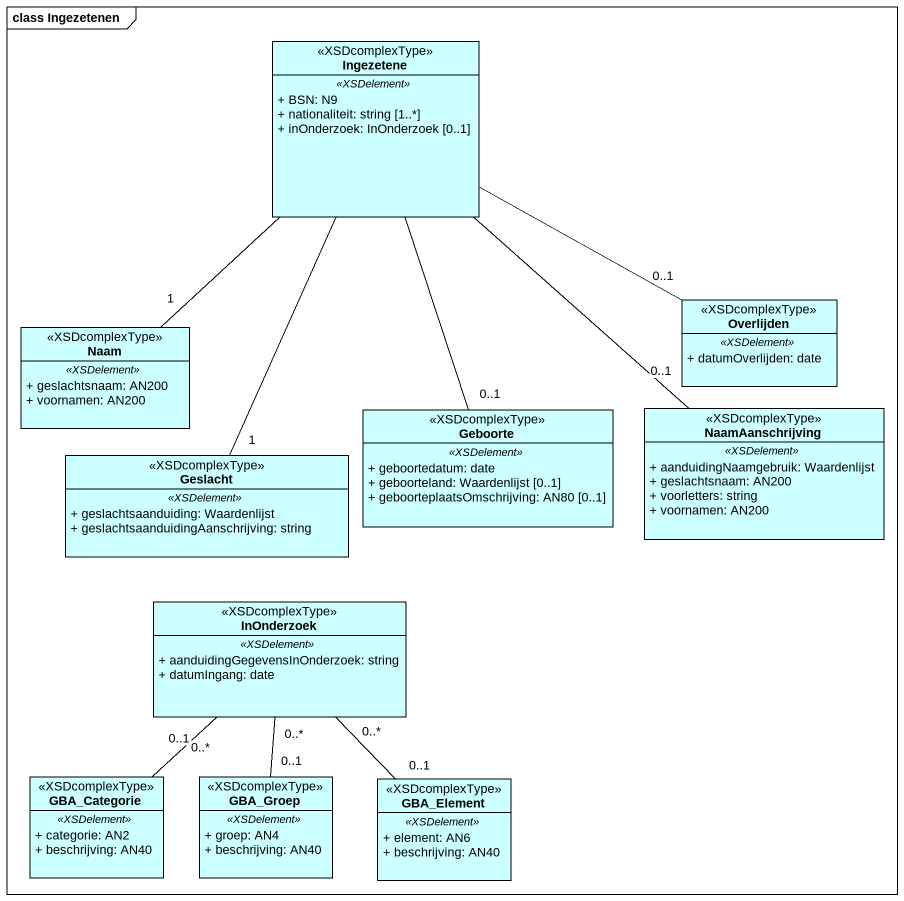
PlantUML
@startuml
mainframe class Ingezetenen
hide circle
hide empty members
skinparam classAttributeIconSize 0
class Ingezetene <<XSDcomplexType>> #CCFFFF {
  .. <<XSDelement>> ..
  + BSN: N9
  + nationaliteit: string [1..*]
  + inOnderzoek: InOnderzoek [0..1]
}
class Overlijden <<XSDcomplexType>> #CCFFFF {
  .. <<XSDelement>> ..
  + datumOverlijden: date
}
class Naam <<XSDcomplexType>> #CCFFFF {
  .. <<XSDelement>> ..
  + geslachtsnaam: AN200
  + voornamen: AN200
}
class Geboorte <<XSDcomplexType>> #CCFFFF {
  .. <<XSDelement>> ..
  + geboortedatum: date
  + geboorteland: Waardenlijst [0..1]
  + geboorteplaatsOmschrijving: AN80 [0..1]
}
class NaamAanschrijving <<XSDcomplexType>> #CCFFFF {
  .. <<XSDelement>> ..
  + aanduidingNaamgebruik: Waardenlijst
  + geslachtsnaam: AN200
  + voorletters: string
  + voornamen: AN200
}
class Geslacht <<XSDcomplexType>> #CCFFFF {
  .. <<XSDelement>> ..
  + geslachtsaanduiding: Waardenlijst
  + geslachtsaanduidingAanschrijving: string
}
class InOnderzoek <<XSDcomplexType>> #CCFFFF {
  .. <<XSDelement>> ..
  + aanduidingGegevensInOnderzoek: string
  + datumIngang: date
}
class GBA_Categorie <<XSDcomplexType>> #CCFFFF {
  .. <<XSDelement>> ..
  + categorie: AN2
  + beschrijving: AN40
}
class GBA_Groep <<XSDcomplexType>> #CCFFFF {
  .. <<XSDelement>> ..
  + groep: AN4
  + beschrijving: AN40
}
class GBA_Element <<XSDcomplexType>> #CCFFFF {
  .. <<XSDelement>> ..
  + element: AN6
  + beschrijving: AN40
}
Ingezetene -right- "0..1" Overlijden
Ingezetene -- "1" Naam
Ingezetene -- "0..1" Geboorte
Ingezetene -- "0..1" NaamAanschrijving
Ingezetene -- "1" Geslacht
InOnderzoek "0..*" -- "0..1" GBA_Categorie
InOnderzoek "0..*" -- "0..1" GBA_Groep
InOnderzoek "0..*" -- "0..1" GBA_Element
@enduml
